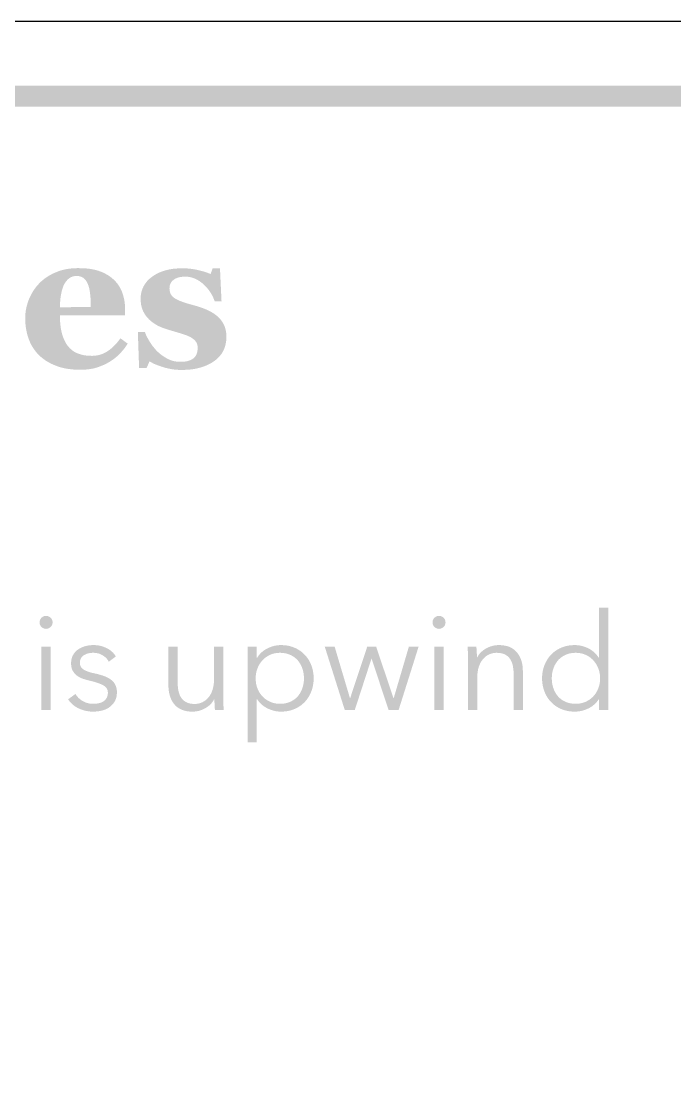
# Model space of a CAD drawing. Header units: millimetres. Extents: x 6 to 594, y 82 to 394.
# Drawn here: x 324.65 to 337.22, y 373.62 to 394.04 of the extents above; entities that cross this region are included whole.
import ezdxf

# ---------------------------------------------------------------- set-up
doc = ezdxf.new("R2010")
doc.units = ezdxf.units.MM
doc.layers.add('CUT', color=1, linetype='Continuous')
doc.layers.add('RASTER', color=7, linetype='Continuous')

msp = doc.modelspace()

# ---------------------------------------------------------------- hatches: boundary and pattern name
at = {"layer": 'RASTER'}
h = msp.add_hatch(color=7, dxfattribs=at)
h.paths.add_polyline_path([(284.8, 390.6), (284.834, 391.116), (284.938, 391.563), (285.109, 391.941), (285.35, 392.25), (285.659, 392.491), (286.038, 392.663), (286.484, 392.766), (287, 392.8), (343.089, 392.8), (343.605, 392.766), (344.052, 392.663), (344.43, 392.491), (344.739, 392.25), (344.98, 391.941), (345.152, 391.563), (345.255, 391.116), (345.289, 390.6), (345.289, 355.6), (345.255, 355.084), (345.152, 354.638), (344.98, 354.259), (344.739, 353.95), (344.43, 353.709), (344.052, 353.538), (343.605, 353.434), (343.089, 353.4), (287, 353.4), (286.484, 353.434), (286.038, 353.538), (285.659, 353.709), (285.35, 353.95), (285.109, 354.259), (284.938, 354.638), (284.834, 355.084), (284.8, 355.6)])
h.paths.add_polyline_path([(285.2, 390.6), (285.2, 355.6), (285.228, 355.178), (285.313, 354.813), (285.453, 354.503), (285.65, 354.25), (285.903, 354.053), (286.213, 353.913), (286.578, 353.828), (287, 353.8), (343.089, 353.8), (343.511, 353.828), (343.877, 353.913), (344.186, 354.053), (344.439, 354.25), (344.636, 354.503), (344.777, 354.813), (344.861, 355.178), (344.889, 355.6), (344.889, 390.6), (344.861, 391.022), (344.777, 391.388), (344.636, 391.697), (344.439, 391.95), (344.186, 392.147), (343.877, 392.288), (343.511, 392.372), (343.089, 392.4), (287, 392.4), (286.578, 392.372), (286.213, 392.288), (285.903, 392.147), (285.65, 391.95), (285.453, 391.697), (285.313, 391.388), (285.228, 391.022), (285.2, 390.6)])
h = msp.add_hatch(color=7, dxfattribs=at)
h.paths.add_polyline_path([(326.697, 387.843), (326.68, 387.817), (326.663, 387.791), (326.645, 387.766), (326.625, 387.741), (326.605, 387.716), (326.584, 387.692), (326.563, 387.668), (326.54, 387.644), (326.517, 387.621), (326.493, 387.599), (326.468, 387.578), (326.442, 387.557), (326.416, 387.537), (326.388, 387.519), (326.36, 387.501), (326.332, 387.483), (326.3, 387.466), (326.269, 387.45), (326.238, 387.435), (326.207, 387.422), (326.175, 387.409), (326.143, 387.397), (326.112, 387.386), (326.08, 387.377), (326.048, 387.368), (326.014, 387.361), (325.979, 387.355), (325.943, 387.35), (325.906, 387.346), (325.868, 387.343), (325.829, 387.341), (325.788, 387.341), (325.72, 387.342), (325.655, 387.345), (325.592, 387.352), (325.532, 387.36), (325.474, 387.371), (325.418, 387.384), (325.365, 387.4), (325.314, 387.419), (325.265, 387.439), (325.218, 387.461), (325.174, 387.485), (325.132, 387.51), (325.092, 387.537), (325.054, 387.566), (325.018, 387.596), (324.984, 387.628), (324.953, 387.662), (324.924, 387.697), (324.896, 387.734), (324.871, 387.772), (324.848, 387.811), (324.827, 387.852), (324.808, 387.895), (324.791, 387.939), (324.776, 387.984), (324.763, 388.03), (324.752, 388.078), (324.743, 388.126), (324.736, 388.175), (324.731, 388.225), (324.728, 388.276), (324.727, 388.328), (324.728, 388.375), (324.731, 388.421), (324.736, 388.467), (324.744, 388.513), (324.754, 388.558), (324.766, 388.603), (324.78, 388.647), (324.796, 388.69), (324.814, 388.733), (324.835, 388.775), (324.857, 388.815), (324.88, 388.854), (324.906, 388.892), (324.933, 388.929), (324.963, 388.965), (324.994, 388.999), (325.026, 389.032), (325.061, 389.062), (325.098, 389.091), (325.136, 389.119), (325.177, 389.145), (325.22, 389.169), (325.265, 389.192), (325.312, 389.213), (325.361, 389.232), (325.411, 389.249), (325.462, 389.263), (325.515, 389.274), (325.57, 389.283), (325.626, 389.289), (325.683, 389.293), (325.741, 389.294), (325.805, 389.293), (325.866, 389.29), (325.923, 389.286), (325.978, 389.279), (326.03, 389.27), (326.079, 389.259), (326.125, 389.246), (326.168, 389.231), (326.209, 389.215), (326.248, 389.197), (326.285, 389.177), (326.321, 389.156), (326.355, 389.134), (326.386, 389.11), (326.416, 389.084), (326.445, 389.057), (326.47, 389.03), (326.494, 389.002), (326.516, 388.972), (326.536, 388.942), (326.554, 388.91), (326.571, 388.877), (326.586, 388.843), (326.599, 388.807), (326.61, 388.771), (326.62, 388.735), (326.628, 388.698), (326.635, 388.66), (326.64, 388.622), (326.644, 388.584), (326.646, 388.545), (326.647, 388.506), (326.647, 388.385), (325.393, 388.385), (325.395, 388.293), (325.402, 388.206), (325.413, 388.126), (325.429, 388.05), (325.45, 387.981), (325.475, 387.917), (325.505, 387.859), (325.539, 387.806), (325.579, 387.76), (325.623, 387.719), (325.673, 387.685), (325.729, 387.657), (325.79, 387.636), (325.856, 387.62), (325.928, 387.611), (326.005, 387.608), (326.048, 387.609), (326.09, 387.614), (326.131, 387.621), (326.171, 387.632), (326.209, 387.645), (326.247, 387.662), (326.283, 387.681), (326.319, 387.703), (326.353, 387.728), (326.386, 387.754), (326.417, 387.782), (326.447, 387.812), (326.477, 387.843), (326.504, 387.875), (326.531, 387.91), (326.556, 387.946)])
h.paths.add_polyline_path([(325.988, 388.549), (325.988, 388.576), (325.988, 388.605), (325.987, 388.633), (325.985, 388.661), (325.984, 388.69), (325.982, 388.719), (325.98, 388.748), (325.977, 388.777), (325.974, 388.805), (325.971, 388.833), (325.966, 388.858), (325.962, 388.883), (325.957, 388.906), (325.951, 388.928), (325.945, 388.949), (325.938, 388.968), (325.93, 388.989), (325.921, 389.009), (325.911, 389.027), (325.901, 389.044), (325.89, 389.06), (325.878, 389.075), (325.865, 389.088), (325.852, 389.1), (325.838, 389.11), (325.823, 389.119), (325.807, 389.127), (325.79, 389.133), (325.772, 389.138), (325.754, 389.141), (325.734, 389.143), (325.714, 389.144), (325.679, 389.142), (325.646, 389.135), (325.615, 389.124), (325.585, 389.108), (325.558, 389.088), (325.532, 389.063), (325.508, 389.033), (325.485, 388.999), (325.465, 388.961), (325.448, 388.916), (325.432, 388.867), (325.42, 388.812), (325.409, 388.753), (325.401, 388.687), (325.396, 388.617), (325.393, 388.541)])
for points in [[(327.734, 387.337), (327.689, 387.338), (327.645, 387.34), (327.6, 387.344), (327.556, 387.35), (327.513, 387.358), (327.469, 387.367), (327.426, 387.377), (327.383, 387.39), (327.341, 387.403), (327.302, 387.417), (327.265, 387.43), (327.23, 387.444), (327.198, 387.458), (327.169, 387.473), (327.141, 387.487), (327.116, 387.502), (327.061, 387.376), (326.916, 387.376), (326.892, 388.068), (327.027, 388.068), (327.035, 388.047), (327.044, 388.025), (327.053, 388.002), (327.064, 387.979), (327.077, 387.955), (327.09, 387.931), (327.104, 387.906), (327.12, 387.88), (327.137, 387.854), (327.154, 387.829), (327.171, 387.804), (327.19, 387.78), (327.209, 387.757), (327.228, 387.734), (327.248, 387.713), (327.269, 387.691), (327.291, 387.671), (327.314, 387.651), (327.337, 387.632), (327.362, 387.614), (327.387, 387.597), (327.413, 387.581), (327.44, 387.565), (327.468, 387.55), (327.496, 387.537), (327.525, 387.525), (327.554, 387.515), (327.584, 387.507), (327.614, 387.501), (327.645, 387.496), (327.677, 387.494), (327.708, 387.493), (327.749, 387.494), (327.787, 387.497), (327.823, 387.502), (327.856, 387.509), (327.886, 387.519), (327.913, 387.53), (327.938, 387.543), (327.96, 387.559), (327.979, 387.576), (327.996, 387.596), (328.01, 387.618), (328.022, 387.642), (328.031, 387.669), (328.037, 387.698), (328.041, 387.729), (328.042, 387.762), (328.042, 387.78), (328.04, 387.797), (328.037, 387.814), (328.033, 387.83), (328.028, 387.844), (328.021, 387.859), (328.014, 387.872), (328.005, 387.884), (327.995, 387.896), (327.985, 387.908), (327.973, 387.919), (327.961, 387.929), (327.948, 387.94), (327.934, 387.949), (327.919, 387.959), (327.903, 387.968), (327.885, 387.977), (327.866, 387.986), (327.847, 387.994), (327.827, 388.002), (327.807, 388.01), (327.787, 388.017), (327.766, 388.024), (327.744, 388.031), (327.722, 388.038), (327.699, 388.045), (327.674, 388.052), (327.648, 388.06), (327.621, 388.068), (327.593, 388.076), (327.563, 388.085), (327.532, 388.094), (327.501, 388.103), (327.471, 388.113), (327.442, 388.122), (327.415, 388.131), (327.388, 388.141), (327.363, 388.15), (327.339, 388.16), (327.316, 388.169), (327.293, 388.179), (327.27, 388.191), (327.247, 388.204), (327.224, 388.218), (327.201, 388.234), (327.177, 388.251), (327.153, 388.269), (327.129, 388.289), (327.109, 388.307), (327.09, 388.327), (327.071, 388.347), (327.054, 388.369), (327.038, 388.391), (327.023, 388.414), (327.009, 388.438), (326.996, 388.463), (326.984, 388.489), (326.974, 388.517), (326.965, 388.545), (326.958, 388.575), (326.953, 388.606), (326.949, 388.638), (326.946, 388.672), (326.946, 388.706), (326.949, 388.77), (326.959, 388.831), (326.977, 388.888), (327.001, 388.943), (327.032, 388.994), (327.069, 389.042), (327.114, 389.087), (327.166, 389.129), (327.223, 389.167), (327.284, 389.2), (327.35, 389.228), (327.42, 389.25), (327.494, 389.268), (327.572, 389.281), (327.655, 389.288), (327.742, 389.291), (327.783, 389.29), (327.824, 389.289), (327.865, 389.286), (327.904, 389.282), (327.942, 389.277), (327.98, 389.271), (328.017, 389.264), (328.052, 389.256), (328.087, 389.248), (328.121, 389.239), (328.153, 389.23), (328.183, 389.22), (328.212, 389.211), (328.24, 389.201), (328.266, 389.191), (328.291, 389.181), (328.33, 389.291), (328.471, 389.291), (328.501, 388.658), (328.369, 388.658), (328.351, 388.705), (328.331, 388.751), (328.307, 388.795), (328.281, 388.838), (328.251, 388.879), (328.219, 388.918), (328.184, 388.955), (328.146, 388.991), (328.106, 389.024), (328.066, 389.052), (328.024, 389.076), (327.982, 389.096), (327.94, 389.111), (327.896, 389.122), (327.852, 389.129), (327.807, 389.131), (327.772, 389.13), (327.739, 389.127), (327.708, 389.123), (327.679, 389.116), (327.652, 389.108), (327.627, 389.098), (327.603, 389.086), (327.582, 389.072), (327.563, 389.056), (327.546, 389.039), (327.532, 389.021), (327.521, 389.001), (327.512, 388.979), (327.506, 388.957), (327.502, 388.932), (327.5, 388.907), (327.502, 388.873), (327.508, 388.841), (327.517, 388.812), (327.53, 388.785), (327.547, 388.761), (327.568, 388.739), (327.592, 388.72), (327.62, 388.703), (327.652, 388.687), (327.686, 388.671), (327.723, 388.656), (327.764, 388.641), (327.807, 388.627), (327.853, 388.612), (327.903, 388.598), (327.955, 388.584), (328.035, 388.561), (328.11, 388.537), (328.179, 388.511), (328.243, 388.483), (328.301, 388.453), (328.353, 388.421), (328.4, 388.387), (328.441, 388.351), (328.477, 388.313), (328.509, 388.272), (328.535, 388.229), (328.557, 388.183), (328.574, 388.135), (328.586, 388.084), (328.593, 388.031), (328.595, 387.975), (328.591, 387.901), (328.58, 387.832), (328.562, 387.766), (328.536, 387.705), (328.502, 387.648), (328.461, 387.596), (328.413, 387.548), (328.357, 387.504), (328.295, 387.465), (328.228, 387.431), (328.157, 387.402), (328.082, 387.379), (328.002, 387.36), (327.917, 387.347), (327.828, 387.34), (327.734, 387.337)], [(326.334, 381.728), (326.323, 381.747), (326.312, 381.764), (326.299, 381.781), (326.285, 381.797), (326.269, 381.812), (326.253, 381.826), (326.235, 381.839), (326.216, 381.852), (326.195, 381.863), (326.174, 381.873), (326.153, 381.881), (326.131, 381.888), (326.108, 381.893), (326.084, 381.897), (326.06, 381.899), (326.035, 381.9), (326.023, 381.9), (326.011, 381.899), (326, 381.898), (325.988, 381.897), (325.976, 381.896), (325.965, 381.894), (325.953, 381.892), (325.941, 381.889), (325.93, 381.887), (325.918, 381.883), (325.908, 381.88), (325.897, 381.876), (325.887, 381.871), (325.877, 381.866), (325.867, 381.861), (325.858, 381.856), (325.849, 381.85), (325.841, 381.843), (325.833, 381.836), (325.825, 381.829), (325.818, 381.821), (325.811, 381.813), (325.805, 381.805), (325.8, 381.796), (325.794, 381.786), (325.79, 381.777), (325.786, 381.767), (325.783, 381.756), (325.781, 381.745), (325.779, 381.734), (325.778, 381.722), (325.777, 381.71), (325.778, 381.689), (325.782, 381.67), (325.787, 381.651), (325.795, 381.634), (325.805, 381.618), (325.817, 381.604), (325.831, 381.591), (325.848, 381.579), (325.866, 381.568), (325.888, 381.557), (325.912, 381.547), (325.938, 381.537), (325.967, 381.527), (325.998, 381.518), (326.032, 381.51), (326.069, 381.502), (326.121, 381.49), (326.169, 381.477), (326.215, 381.463), (326.256, 381.448), (326.294, 381.431), (326.329, 381.413), (326.36, 381.394), (326.387, 381.373), (326.411, 381.351), (326.432, 381.327), (326.45, 381.302), (326.464, 381.274), (326.475, 381.245), (326.483, 381.214), (326.488, 381.181), (326.49, 381.146), (326.489, 381.12), (326.487, 381.096), (326.484, 381.072), (326.48, 381.05), (326.474, 381.028), (326.467, 381.008), (326.459, 380.989), (326.45, 380.97), (326.439, 380.953), (326.428, 380.936), (326.416, 380.92), (326.403, 380.905), (326.389, 380.891), (326.375, 380.878), (326.36, 380.865), (326.344, 380.853), (326.328, 380.842), (326.311, 380.832), (326.293, 380.823), (326.275, 380.814), (326.256, 380.807), (326.237, 380.8), (326.218, 380.794), (326.197, 380.788), (326.177, 380.784), (326.156, 380.78), (326.136, 380.776), (326.115, 380.774), (326.094, 380.772), (326.074, 380.77), (326.053, 380.769), (326.032, 380.769), (325.998, 380.77), (325.964, 380.772), (325.93, 380.777), (325.896, 380.783), (325.863, 380.791), (325.83, 380.801), (325.797, 380.813), (325.764, 380.826), (325.733, 380.841), (325.702, 380.859), (325.673, 380.878), (325.646, 380.899), (325.62, 380.923), (325.596, 380.948), (325.573, 380.976), (325.551, 381.005), (325.692, 381.109), (325.704, 381.09), (325.718, 381.071), (325.733, 381.053), (325.749, 381.035), (325.767, 381.019), (325.787, 381.003), (325.807, 380.988), (325.829, 380.974), (325.852, 380.961), (325.876, 380.95), (325.9, 380.941), (325.925, 380.933), (325.95, 380.927), (325.976, 380.923), (326.003, 380.92), (326.03, 380.92), (326.044, 380.92), (326.058, 380.92), (326.072, 380.921), (326.086, 380.922), (326.099, 380.924), (326.112, 380.925), (326.126, 380.928), (326.139, 380.93), (326.152, 380.933), (326.164, 380.936), (326.176, 380.94), (326.188, 380.944), (326.199, 380.949), (326.209, 380.954), (326.22, 380.96), (326.23, 380.966), (326.239, 380.973), (326.248, 380.98), (326.257, 380.988), (326.265, 380.996), (326.272, 381.004), (326.28, 381.013), (326.286, 381.023), (326.292, 381.033), (326.298, 381.043), (326.302, 381.054), (326.306, 381.066), (326.31, 381.078), (326.312, 381.091), (326.314, 381.104), (326.315, 381.118), (326.316, 381.133), (326.314, 381.156), (326.31, 381.178), (326.303, 381.198), (326.293, 381.217), (326.28, 381.234), (326.264, 381.25), (326.245, 381.264), (326.223, 381.277), (326.199, 381.289), (326.172, 381.301), (326.143, 381.312), (326.111, 381.324), (326.076, 381.335), (326.039, 381.346), (325.999, 381.356), (325.957, 381.367), (325.943, 381.37), (325.929, 381.374), (325.915, 381.377), (325.901, 381.381), (325.886, 381.386), (325.871, 381.39), (325.856, 381.395), (325.841, 381.399), (325.826, 381.404), (325.811, 381.41), (325.797, 381.416), (325.782, 381.423), (325.768, 381.431), (325.755, 381.439), (325.741, 381.447), (325.728, 381.457), (325.715, 381.466), (325.703, 381.477), (325.692, 381.488), (325.681, 381.499), (325.67, 381.511), (325.66, 381.524), (325.651, 381.537), (325.642, 381.551), (325.634, 381.566), (325.627, 381.582), (325.622, 381.598), (325.617, 381.616), (325.613, 381.634), (325.611, 381.653), (325.609, 381.673), (325.608, 381.694), (325.609, 381.717), (325.611, 381.739), (325.614, 381.761), (325.618, 381.781), (325.623, 381.801), (325.629, 381.819), (325.636, 381.837), (325.645, 381.854), (325.654, 381.871), (325.665, 381.886), (325.676, 381.901), (325.687, 381.915), (325.7, 381.928), (325.713, 381.941), (325.727, 381.952), (325.742, 381.964), (325.758, 381.974), (325.774, 381.984), (325.791, 381.993), (325.808, 382.001), (325.825, 382.008), (325.843, 382.015), (325.862, 382.022), (325.881, 382.027), (325.901, 382.032), (325.921, 382.036), (325.941, 382.04), (325.961, 382.043), (325.981, 382.045), (326.001, 382.047), (326.022, 382.048), (326.043, 382.048), (326.074, 382.047), (326.106, 382.044), (326.137, 382.04), (326.168, 382.034), (326.199, 382.026), (326.229, 382.016), (326.26, 382.004), (326.29, 381.991), (326.319, 381.976), (326.346, 381.959), (326.371, 381.941), (326.394, 381.922), (326.416, 381.901), (326.435, 381.879), (326.453, 381.855), (326.469, 381.83)], [(328.375, 380.8), (328.374, 380.813), (328.372, 380.825), (328.371, 380.839), (328.37, 380.852), (328.369, 380.866), (328.368, 380.88), (328.368, 380.894), (328.367, 380.909), (328.366, 380.924), (328.366, 380.938), (328.365, 380.951), (328.365, 380.964), (328.365, 380.976), (328.365, 380.987), (328.364, 380.998), (328.364, 381.008), (328.359, 381.008), (328.345, 380.982), (328.329, 380.957), (328.311, 380.934), (328.291, 380.911), (328.269, 380.89), (328.245, 380.871), (328.218, 380.852), (328.19, 380.835), (328.161, 380.82), (328.131, 380.806), (328.101, 380.795), (328.07, 380.785), (328.039, 380.778), (328.007, 380.773), (327.975, 380.77), (327.943, 380.769), (327.887, 380.771), (327.835, 380.777), (327.786, 380.788), (327.741, 380.803), (327.699, 380.823), (327.661, 380.846), (327.627, 380.874), (327.596, 380.907), (327.569, 380.942), (327.545, 380.981), (327.526, 381.022), (327.509, 381.067), (327.497, 381.113), (327.488, 381.163), (327.482, 381.215), (327.48, 381.271), (327.48, 382.017), (327.657, 382.017), (327.657, 381.343), (327.657, 381.32), (327.658, 381.296), (327.659, 381.274), (327.661, 381.252), (327.663, 381.23), (327.666, 381.209), (327.669, 381.189), (327.673, 381.169), (327.677, 381.15), (327.682, 381.132), (327.688, 381.114), (327.694, 381.097), (327.701, 381.08), (327.709, 381.065), (327.717, 381.05), (327.726, 381.035), (327.736, 381.022), (327.747, 381.009), (327.758, 380.997), (327.77, 380.986), (327.783, 380.975), (327.797, 380.965), (327.812, 380.956), (327.828, 380.948), (327.844, 380.941), (327.861, 380.935), (327.88, 380.929), (327.899, 380.925), (327.92, 380.921), (327.941, 380.919), (327.964, 380.917), (327.987, 380.917), (328.005, 380.917), (328.022, 380.919), (328.04, 380.921), (328.057, 380.924), (328.074, 380.928), (328.091, 380.933), (328.107, 380.939), (328.124, 380.946), (328.14, 380.953), (328.156, 380.962), (328.172, 380.971), (328.187, 380.982), (328.201, 380.993), (328.215, 381.005), (328.229, 381.019), (328.242, 381.033), (328.255, 381.048), (328.267, 381.064), (328.278, 381.081), (328.289, 381.099), (328.299, 381.118), (328.309, 381.138), (328.317, 381.159), (328.325, 381.181), (328.333, 381.204), (328.339, 381.228), (328.344, 381.253), (328.349, 381.279), (328.352, 381.306), (328.355, 381.334), (328.356, 381.363), (328.357, 381.393), (328.357, 382.017), (328.533, 382.017), (328.533, 381.068), (328.533, 381.055), (328.534, 381.041), (328.534, 381.027), (328.534, 381.011), (328.534, 380.995), (328.535, 380.978), (328.535, 380.959), (328.536, 380.94), (328.537, 380.921), (328.537, 380.902), (328.538, 380.884), (328.539, 380.866), (328.54, 380.849), (328.541, 380.832), (328.543, 380.816), (328.544, 380.8)], [(330.676, 382.017), (330.97, 381.029), (330.975, 381.029), (331.302, 382.017), (331.474, 382.017), (331.807, 381.029), (331.812, 381.029), (332.103, 382.017), (332.29, 382.017), (331.906, 380.8), (331.713, 380.8), (331.388, 381.785), (331.383, 381.785), (331.063, 380.8), (330.871, 380.8), (330.486, 382.017)], [(333.401, 382.017), (333.402, 382.004), (333.403, 381.991), (333.404, 381.978), (333.405, 381.965), (333.406, 381.951), (333.407, 381.937), (333.408, 381.922), (333.408, 381.908), (333.409, 381.893), (333.41, 381.879), (333.41, 381.866), (333.41, 381.853), (333.411, 381.841), (333.411, 381.83), (333.411, 381.819), (333.411, 381.809), (333.416, 381.809), (333.43, 381.835), (333.446, 381.86), (333.464, 381.883), (333.484, 381.905), (333.507, 381.926), (333.531, 381.946), (333.557, 381.964), (333.585, 381.982), (333.615, 381.997), (333.645, 382.011), (333.675, 382.022), (333.705, 382.031), (333.737, 382.039), (333.768, 382.044), (333.8, 382.047), (333.832, 382.048), (333.888, 382.046), (333.941, 382.039), (333.989, 382.029), (334.035, 382.014), (334.076, 381.994), (334.114, 381.97), (334.149, 381.942), (334.179, 381.91), (334.206, 381.874), (334.23, 381.836), (334.25, 381.794), (334.266, 381.75), (334.279, 381.703), (334.288, 381.654), (334.293, 381.601), (334.295, 381.546), (334.295, 380.8), (334.118, 380.8), (334.118, 381.473), (334.118, 381.497), (334.117, 381.52), (334.116, 381.543), (334.114, 381.565), (334.112, 381.587), (334.109, 381.607), (334.106, 381.628), (334.103, 381.648), (334.098, 381.667), (334.093, 381.685), (334.088, 381.703), (334.081, 381.72), (334.074, 381.736), (334.067, 381.752), (334.058, 381.767), (334.049, 381.782), (334.039, 381.795), (334.029, 381.808), (334.017, 381.82), (334.005, 381.831), (333.992, 381.842), (333.978, 381.851), (333.963, 381.86), (333.948, 381.869), (333.931, 381.876), (333.914, 381.882), (333.896, 381.888), (333.876, 381.892), (333.856, 381.895), (333.834, 381.898), (333.812, 381.899), (333.788, 381.9), (333.771, 381.899), (333.753, 381.898), (333.736, 381.896), (333.719, 381.893), (333.702, 381.889), (333.685, 381.884), (333.668, 381.878), (333.652, 381.871), (333.635, 381.864), (333.619, 381.855), (333.604, 381.846), (333.589, 381.835), (333.574, 381.824), (333.56, 381.811), (333.546, 381.798), (333.533, 381.784), (333.521, 381.769), (333.509, 381.753), (333.497, 381.736), (333.486, 381.718), (333.476, 381.699), (333.467, 381.679), (333.458, 381.658), (333.45, 381.636), (333.443, 381.613), (333.436, 381.589), (333.431, 381.564), (333.427, 381.538), (333.423, 381.511), (333.421, 381.483), (333.419, 381.454), (333.419, 381.424), (333.419, 380.8), (333.242, 380.8), (333.242, 381.749), (333.242, 381.762), (333.242, 381.775), (333.242, 381.79), (333.241, 381.806), (333.241, 381.822), (333.241, 381.839), (333.24, 381.857), (333.239, 381.876), (333.239, 381.896), (333.238, 381.914), (333.237, 381.933), (333.236, 381.951), (333.235, 381.968), (333.234, 381.985), (333.233, 382.001), (333.232, 382.017)]]:
    msp.add_hatch(color=7, dxfattribs=at).paths.add_polyline_path(points)
h = msp.add_hatch(color=7, dxfattribs=at)
h.paths.add_polyline_path([(335.754, 381.005), (335.733, 380.977), (335.712, 380.95), (335.689, 380.926), (335.664, 380.903), (335.638, 380.881), (335.61, 380.862), (335.581, 380.844), (335.551, 380.829), (335.519, 380.815), (335.488, 380.802), (335.456, 380.792), (335.424, 380.784), (335.392, 380.777), (335.359, 380.773), (335.326, 380.77), (335.293, 380.769), (335.258, 380.77), (335.224, 380.772), (335.19, 380.776), (335.157, 380.781), (335.125, 380.788), (335.094, 380.797), (335.064, 380.807), (335.035, 380.818), (335.006, 380.831), (334.979, 380.845), (334.953, 380.86), (334.927, 380.877), (334.903, 380.894), (334.88, 380.913), (334.858, 380.933), (334.837, 380.953), (334.817, 380.975), (334.798, 380.998), (334.781, 381.022), (334.764, 381.047), (334.749, 381.073), (334.735, 381.1), (334.722, 381.127), (334.71, 381.156), (334.699, 381.186), (334.69, 381.216), (334.682, 381.247), (334.676, 381.278), (334.671, 381.31), (334.667, 381.342), (334.665, 381.375), (334.664, 381.408), (334.665, 381.442), (334.667, 381.475), (334.671, 381.507), (334.676, 381.539), (334.682, 381.57), (334.69, 381.601), (334.699, 381.631), (334.71, 381.661), (334.722, 381.689), (334.735, 381.717), (334.749, 381.744), (334.764, 381.77), (334.781, 381.795), (334.798, 381.819), (334.817, 381.841), (334.837, 381.863), (334.858, 381.884), (334.88, 381.904), (334.903, 381.923), (334.927, 381.94), (334.953, 381.956), (334.979, 381.972), (335.006, 381.986), (335.035, 381.999), (335.064, 382.01), (335.094, 382.02), (335.125, 382.029), (335.157, 382.036), (335.19, 382.041), (335.224, 382.045), (335.258, 382.047), (335.293, 382.048), (335.326, 382.047), (335.359, 382.044), (335.392, 382.039), (335.424, 382.033), (335.456, 382.024), (335.488, 382.014), (335.519, 382.001), (335.551, 381.987), (335.581, 381.971), (335.61, 381.953), (335.638, 381.933), (335.664, 381.911), (335.689, 381.888), (335.712, 381.862), (335.733, 381.835), (335.754, 381.806), (335.759, 381.806), (335.759, 382.766), (335.936, 382.766), (335.936, 380.8), (335.759, 380.8), (335.759, 381.005)])
h.paths.add_polyline_path([(334.851, 381.408), (334.852, 381.383), (334.853, 381.358), (334.856, 381.334), (334.859, 381.31), (334.864, 381.286), (334.869, 381.263), (334.875, 381.24), (334.883, 381.217), (334.891, 381.195), (334.9, 381.174), (334.91, 381.153), (334.921, 381.133), (334.932, 381.114), (334.945, 381.096), (334.958, 381.078), (334.972, 381.061), (334.987, 381.045), (335.003, 381.03), (335.02, 381.016), (335.038, 381.002), (335.056, 380.99), (335.075, 380.978), (335.096, 380.967), (335.117, 380.957), (335.138, 380.948), (335.161, 380.941), (335.184, 380.934), (335.208, 380.929), (335.233, 380.925), (335.258, 380.922), (335.285, 380.92), (335.312, 380.92), (335.337, 380.92), (335.361, 380.922), (335.385, 380.925), (335.409, 380.929), (335.432, 380.934), (335.455, 380.941), (335.477, 380.948), (335.499, 380.957), (335.52, 380.967), (335.54, 380.978), (335.56, 380.989), (335.579, 381.002), (335.597, 381.015), (335.614, 381.029), (335.631, 381.044), (335.647, 381.06), (335.662, 381.077), (335.676, 381.094), (335.69, 381.112), (335.703, 381.131), (335.714, 381.151), (335.725, 381.171), (335.735, 381.193), (335.745, 381.215), (335.753, 381.237), (335.76, 381.26), (335.766, 381.284), (335.771, 381.308), (335.775, 381.332), (335.777, 381.357), (335.779, 381.383), (335.78, 381.408), (335.779, 381.434), (335.777, 381.46), (335.775, 381.484), (335.771, 381.509), (335.766, 381.533), (335.76, 381.556), (335.753, 381.579), (335.745, 381.602), (335.735, 381.624), (335.725, 381.645), (335.714, 381.666), (335.703, 381.686), (335.69, 381.705), (335.676, 381.723), (335.662, 381.741), (335.647, 381.758), (335.631, 381.774), (335.614, 381.789), (335.597, 381.804), (335.579, 381.817), (335.56, 381.83), (335.54, 381.841), (335.52, 381.852), (335.499, 381.862), (335.477, 381.871), (335.455, 381.879), (335.432, 381.885), (335.409, 381.89), (335.385, 381.894), (335.361, 381.897), (335.337, 381.899), (335.312, 381.9), (335.285, 381.899), (335.258, 381.897), (335.233, 381.894), (335.208, 381.89), (335.184, 381.885), (335.161, 381.878), (335.138, 381.87), (335.117, 381.861), (335.096, 381.851), (335.075, 381.84), (335.056, 381.828), (335.038, 381.815), (335.02, 381.801), (335.003, 381.787), (334.987, 381.772), (334.972, 381.756), (334.958, 381.739), (334.945, 381.721), (334.932, 381.702), (334.921, 381.683), (334.91, 381.663), (334.9, 381.643), (334.891, 381.622), (334.883, 381.6), (334.875, 381.577), (334.869, 381.554), (334.864, 381.531), (334.859, 381.507), (334.856, 381.483), (334.853, 381.458), (334.852, 381.434), (334.851, 381.408)])
h = msp.add_hatch(color=7, dxfattribs=at)
h.paths.add_polyline_path([(325.216, 380.8), (325.039, 380.8), (325.039, 382.017), (325.216, 382.017)])
h.paths.add_polyline_path([(325.252, 382.485), (325.252, 382.471), (325.25, 382.459), (325.247, 382.447), (325.242, 382.435), (325.237, 382.424), (325.23, 382.414), (325.222, 382.404), (325.213, 382.395), (325.203, 382.387), (325.193, 382.38), (325.183, 382.374), (325.172, 382.369), (325.161, 382.365), (325.15, 382.362), (325.139, 382.361), (325.127, 382.36), (325.116, 382.361), (325.104, 382.362), (325.093, 382.365), (325.083, 382.369), (325.072, 382.374), (325.062, 382.38), (325.051, 382.387), (325.042, 382.395), (325.032, 382.404), (325.025, 382.414), (325.018, 382.424), (325.012, 382.435), (325.008, 382.447), (325.005, 382.459), (325.003, 382.471), (325.003, 382.485), (325.003, 382.498), (325.005, 382.511), (325.008, 382.523), (325.012, 382.535), (325.018, 382.545), (325.025, 382.556), (325.032, 382.565), (325.042, 382.575), (325.051, 382.583), (325.062, 382.59), (325.072, 382.596), (325.083, 382.601), (325.093, 382.605), (325.104, 382.607), (325.116, 382.609), (325.127, 382.61), (325.139, 382.609), (325.15, 382.607), (325.161, 382.605), (325.172, 382.601), (325.183, 382.596), (325.193, 382.59), (325.203, 382.583), (325.213, 382.575), (325.222, 382.565), (325.23, 382.556), (325.237, 382.545), (325.242, 382.535), (325.247, 382.523), (325.25, 382.511), (325.252, 382.498), (325.252, 382.485)])
h = msp.add_hatch(color=7, dxfattribs=at)
h.paths.add_polyline_path([(332.771, 380.8), (332.595, 380.8), (332.595, 382.017), (332.771, 382.017)])
h.paths.add_polyline_path([(332.808, 382.485), (332.807, 382.471), (332.805, 382.459), (332.802, 382.447), (332.798, 382.435), (332.793, 382.424), (332.786, 382.414), (332.778, 382.404), (332.769, 382.395), (332.759, 382.387), (332.749, 382.38), (332.738, 382.374), (332.728, 382.369), (332.717, 382.365), (332.706, 382.362), (332.695, 382.361), (332.683, 382.36), (332.671, 382.361), (332.66, 382.362), (332.649, 382.365), (332.638, 382.369), (332.628, 382.374), (332.617, 382.38), (332.607, 382.387), (332.597, 382.395), (332.588, 382.404), (332.58, 382.414), (332.573, 382.424), (332.568, 382.435), (332.564, 382.447), (332.561, 382.459), (332.559, 382.471), (332.558, 382.485), (332.559, 382.498), (332.561, 382.511), (332.564, 382.523), (332.568, 382.535), (332.573, 382.545), (332.58, 382.556), (332.588, 382.565), (332.597, 382.575), (332.607, 382.583), (332.617, 382.59), (332.628, 382.596), (332.638, 382.601), (332.649, 382.605), (332.66, 382.607), (332.671, 382.609), (332.683, 382.61), (332.695, 382.609), (332.706, 382.607), (332.717, 382.605), (332.728, 382.601), (332.738, 382.596), (332.749, 382.59), (332.759, 382.583), (332.769, 382.575), (332.778, 382.565), (332.786, 382.556), (332.793, 382.545), (332.798, 382.535), (332.802, 382.523), (332.805, 382.511), (332.807, 382.498), (332.808, 382.485)])
h = msp.add_hatch(color=7, dxfattribs=at)
h.paths.add_polyline_path([(329.178, 380.176), (329.001, 380.176), (329.001, 382.017), (329.178, 382.017), (329.178, 381.806), (329.186, 381.806), (329.206, 381.835), (329.227, 381.862), (329.25, 381.888), (329.274, 381.911), (329.3, 381.933), (329.328, 381.953), (329.357, 381.971), (329.388, 381.987), (329.419, 382.001), (329.451, 382.014), (329.483, 382.024), (329.515, 382.033), (329.547, 382.039), (329.579, 382.044), (329.611, 382.047), (329.644, 382.048), (329.679, 382.047), (329.713, 382.045), (329.747, 382.041), (329.78, 382.036), (329.812, 382.029), (329.843, 382.02), (329.873, 382.01), (329.902, 381.999), (329.931, 381.986), (329.958, 381.972), (329.984, 381.956), (330.01, 381.94), (330.034, 381.923), (330.057, 381.904), (330.079, 381.884), (330.1, 381.863), (330.12, 381.841), (330.139, 381.819), (330.156, 381.795), (330.173, 381.77), (330.188, 381.744), (330.202, 381.717), (330.215, 381.689), (330.227, 381.661), (330.238, 381.631), (330.247, 381.601), (330.255, 381.57), (330.261, 381.539), (330.266, 381.507), (330.27, 381.475), (330.272, 381.442), (330.273, 381.408), (330.272, 381.375), (330.27, 381.342), (330.266, 381.31), (330.261, 381.278), (330.255, 381.247), (330.247, 381.216), (330.238, 381.186), (330.227, 381.156), (330.215, 381.127), (330.202, 381.1), (330.188, 381.073), (330.173, 381.047), (330.156, 381.022), (330.139, 380.998), (330.12, 380.975), (330.1, 380.953), (330.079, 380.933), (330.057, 380.913), (330.034, 380.894), (330.01, 380.877), (329.984, 380.86), (329.958, 380.845), (329.931, 380.831), (329.902, 380.818), (329.873, 380.807), (329.843, 380.797), (329.812, 380.788), (329.78, 380.781), (329.747, 380.776), (329.713, 380.772), (329.679, 380.77), (329.644, 380.769), (329.611, 380.77), (329.579, 380.773), (329.547, 380.777), (329.515, 380.784), (329.483, 380.793), (329.451, 380.803), (329.419, 380.816), (329.388, 380.83), (329.357, 380.846), (329.328, 380.864), (329.3, 380.883), (329.274, 380.904), (329.25, 380.927), (329.227, 380.952), (329.206, 380.978), (329.186, 381.005), (329.178, 381.005)])
h.paths.add_polyline_path([(330.086, 381.408), (330.085, 381.434), (330.084, 381.458), (330.081, 381.483), (330.078, 381.507), (330.073, 381.531), (330.068, 381.554), (330.062, 381.577), (330.054, 381.6), (330.046, 381.622), (330.037, 381.643), (330.027, 381.663), (330.016, 381.683), (330.005, 381.702), (329.992, 381.721), (329.979, 381.739), (329.965, 381.756), (329.95, 381.772), (329.934, 381.787), (329.917, 381.801), (329.899, 381.815), (329.881, 381.828), (329.862, 381.84), (329.841, 381.851), (329.82, 381.861), (329.799, 381.87), (329.776, 381.878), (329.753, 381.885), (329.729, 381.89), (329.704, 381.894), (329.679, 381.897), (329.652, 381.899), (329.625, 381.9), (329.6, 381.899), (329.576, 381.897), (329.552, 381.894), (329.528, 381.89), (329.505, 381.885), (329.482, 381.879), (329.46, 381.871), (329.438, 381.862), (329.417, 381.852), (329.397, 381.841), (329.377, 381.83), (329.358, 381.817), (329.34, 381.804), (329.323, 381.789), (329.306, 381.774), (329.29, 381.758), (329.275, 381.741), (329.261, 381.723), (329.247, 381.705), (329.234, 381.686), (329.223, 381.666), (329.212, 381.645), (329.202, 381.624), (329.193, 381.602), (329.184, 381.579), (329.177, 381.556), (329.171, 381.533), (329.166, 381.509), (329.162, 381.484), (329.16, 381.46), (329.158, 381.434), (329.157, 381.408), (329.158, 381.383), (329.16, 381.357), (329.162, 381.332), (329.166, 381.308), (329.171, 381.284), (329.177, 381.26), (329.184, 381.237), (329.193, 381.215), (329.202, 381.193), (329.212, 381.171), (329.223, 381.151), (329.234, 381.131), (329.247, 381.112), (329.261, 381.094), (329.275, 381.077), (329.29, 381.06), (329.306, 381.044), (329.323, 381.029), (329.34, 381.015), (329.358, 381.002), (329.377, 380.989), (329.397, 380.978), (329.417, 380.967), (329.438, 380.957), (329.46, 380.948), (329.482, 380.941), (329.505, 380.934), (329.528, 380.929), (329.552, 380.925), (329.576, 380.922), (329.6, 380.92), (329.625, 380.92), (329.652, 380.92), (329.679, 380.922), (329.704, 380.925), (329.729, 380.929), (329.753, 380.934), (329.776, 380.941), (329.799, 380.948), (329.82, 380.957), (329.841, 380.967), (329.862, 380.978), (329.881, 380.99), (329.899, 381.002), (329.917, 381.016), (329.934, 381.03), (329.95, 381.045), (329.965, 381.061), (329.979, 381.078), (329.992, 381.096), (330.005, 381.114), (330.016, 381.133), (330.027, 381.153), (330.037, 381.174), (330.046, 381.195), (330.054, 381.217), (330.062, 381.24), (330.068, 381.263), (330.073, 381.286), (330.078, 381.31), (330.081, 381.334), (330.084, 381.358), (330.085, 381.383), (330.086, 381.408)])

# ---------------------------------------------------------------- linework, layer by layer
at = {"layer": 'CUT'}
msp.add_lwpolyline([(286.599, 394.04), (343.49, 394.04)], dxfattribs=at)

doc.saveas('drawing.dxf')
